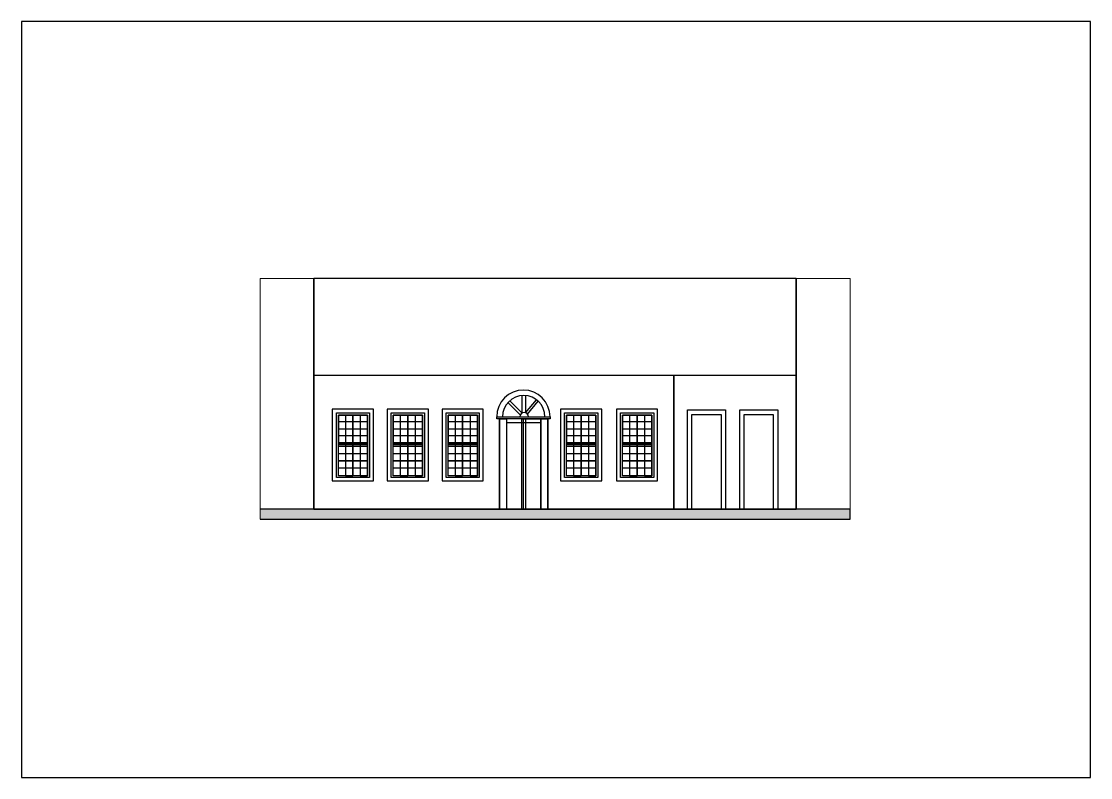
# Paper-space layout 'Layout1' of a CAD drawing. Header units: millimetres. Extents: x 21 to 318, y 103 to 313.
# The model-space entities are those that its viewports show. They can reach past a viewport. Long polylines and large blocks are cut down to what shows.
import ezdxf

# ---------------------------------------------------------------- set-up
doc = ezdxf.new("R2010")
doc.units = ezdxf.units.MM
for name, color, linetype, lineweight in [('A-ALV-___-___-EXI', 250, 'Continuous', 35), ('A-BAS-___-___-EXI', 250, 'Continuous', 25), ('A-COB-___-___-EXI', 250, 'Continuous', 25), ('A-JAN-___-___-EXI', 250, 'Continuous', 25), ('A-POR-___-___-EXI', 250, 'Continuous', 25)]:
    doc.layers.add(name, color=color, linetype=linetype, lineweight=lineweight)

# ---------------------------------------------------------------- blocks, each defined once
blk = doc.blocks.new('A4 HORIZONTAL - A4-22958813-Não nomeada')
at = {"layer": 'A-COB-___-___-EXI'}
for p, q in [((317.79, 313), (20.79, 313)), ((20.79, 313), (20.79, 103)), ((317.79, 103), (317.79, 313)), ((20.79, 103), (317.79, 103))]:
    blk.add_line(p, q, dxfattribs=at)

msp = doc.modelspace()

# ---------------------------------------------------------------- hatches: boundary and pattern name
at = {"layer": 'A-BAS-___-___-EXI', "true_color": 0xcb9898}
msp.add_hatch(color=253, dxfattribs=at).paths.add_polyline_path([(39023, 387), (39023, 659), (22626, 659), (22626, 387)])

# ---------------------------------------------------------------- linework, layer by layer
at = {"layer": 'A-ALV-___-___-EXI'}
for p, q in [((24123, 7070), (24123, 659)), ((37523, 659), (37523, 7070)), ((34123, 4370), (34123, 659)), ((24123, 659), (37523, 659)), ((29278, 659), (30618, 659))]:
    msp.add_line(p, q, dxfattribs=at)
at = {"layer": 'A-BAS-___-___-EXI'}
msp.add_lwpolyline([(39023, 659), (22626, 659), (22626, 387), (39023, 387)], close=True, dxfattribs=at)
at = {"layer": 'A-COB-___-___-EXI'}
for p, q in [((37523, 7070), (24123, 7070)), ((37523, 4370), (24123, 4370))]:
    msp.add_line(p, q, dxfattribs=at)
at = {"layer": 'A-JAN-___-___-EXI'}
for p, q in [((24802, 3274), (25616, 3274)), ((24802, 1590), (24802, 3274)), ((25616, 3274), (24802, 3274)), ((24802, 3274), (24802, 2506)), ((24802, 3274), (25204, 3274)), ((24802, 1590), (24802, 3274)), ((25204, 3274), (25616, 3274)), ((25204, 1590), (25204, 3274)), ((25204, 3274), (25204, 1590)), ((25204, 3274), (25616, 3274)), ((25204, 1590), (25204, 3274)), ((25616, 3274), (25616, 1590)), ((25616, 2890), (25616, 3274)), ((26327, 3274), (27141, 3274)), ((26327, 1590), (26327, 3274)), ((27141, 3274), (26327, 3274)), ((26327, 3274), (26327, 2506)), ((26327, 3274), (26729, 3274)), ((26327, 1590), (26327, 3274)), ((26729, 3274), (27141, 3274)), ((26729, 1590), (26729, 3274)), ((26729, 3274), (26729, 1590)), ((26729, 3274), (27141, 3274)), ((26729, 1590), (26729, 3274)), ((27141, 3274), (27141, 1590)), ((27141, 2890), (27141, 3274)), ((27852, 3274), (28666, 3274)), ((27852, 1590), (27852, 3274)), ((28666, 3274), (27852, 3274)), ((27852, 3274), (27852, 2506)), ((27852, 3274), (28254, 3274)), ((27852, 1590), (27852, 3274)), ((28254, 3274), (28666, 3274)), ((28254, 1590), (28254, 3274)), ((28254, 3274), (28254, 1590)), ((28254, 3274), (28666, 3274)), ((28254, 1590), (28254, 3274)), ((28666, 3274), (28666, 1590)), ((28666, 2890), (28666, 3274)), ((31142, 3274), (31956, 3274)), ((31142, 1590), (31142, 3274)), ((31956, 3274), (31142, 3274)), ((31142, 3274), (31142, 2506)), ((31142, 3274), (31544, 3274)), ((31142, 1590), (31142, 3274)), ((31544, 3274), (31956, 3274)), ((31544, 1590), (31544, 3274)), ((31544, 3274), (31544, 1590)), ((31544, 3274), (31956, 3274)), ((31544, 1590), (31544, 3274)), ((31956, 3274), (31956, 1590)), ((31956, 2890), (31956, 3274)), ((32697, 3274), (33511, 3274)), ((32697, 1590), (32697, 3274)), ((33511, 3274), (32697, 3274)), ((32697, 3274), (32697, 2506)), ((32697, 3274), (33099, 3274)), ((32697, 1590), (32697, 3274)), ((33099, 3274), (33511, 3274)), ((33099, 1590), (33099, 3274)), ((33099, 3274), (33099, 1590)), ((33099, 3274), (33511, 3274)), ((33099, 1590), (33099, 3274)), ((33511, 3274), (33511, 1590)), ((33511, 2890), (33511, 3274)), ((24802, 2506), (24802, 2890)), ((24802, 2890), (25616, 2890)), ((26327, 2506), (26327, 2890)), ((26327, 2890), (27141, 2890)), ((27852, 2506), (27852, 2890)), ((27852, 2890), (28666, 2890)), ((31142, 2506), (31142, 2890)), ((31142, 2890), (31956, 2890)), ((32697, 2506), (32697, 2890)), ((32697, 2890), (33511, 2890)), ((24802, 2506), (25616, 2506)), ((24802, 2461), (24802, 2506)), ((25616, 2461), (24802, 2461)), ((24802, 2461), (25616, 2461)), ((24802, 2413), (24802, 2461)), ((25616, 2413), (24802, 2413)), ((24802, 2413), (25616, 2413)), ((24802, 1590), (24802, 2413)), ((24802, 2413), (25616, 2413)), ((24802, 1796), (24802, 2413)), ((24802, 2413), (25616, 2413)), ((24802, 2002), (24802, 2413)), ((25616, 2506), (25616, 2461)), ((25616, 2461), (25616, 2413)), ((25616, 2413), (25616, 1590)), ((25616, 2413), (25616, 1796)), ((25616, 2413), (25616, 2002)), ((26327, 2506), (27141, 2506)), ((26327, 2461), (26327, 2506)), ((27141, 2461), (26327, 2461)), ((26327, 2461), (27141, 2461)), ((26327, 2413), (26327, 2461)), ((27141, 2413), (26327, 2413)), ((26327, 2413), (27141, 2413)), ((26327, 1590), (26327, 2413)), ((26327, 2413), (27141, 2413)), ((26327, 1796), (26327, 2413)), ((26327, 2413), (27141, 2413)), ((26327, 2002), (26327, 2413)), ((27141, 2506), (27141, 2461)), ((27141, 2461), (27141, 2413)), ((27141, 2413), (27141, 1590)), ((27141, 2413), (27141, 1796)), ((27141, 2413), (27141, 2002)), ((27852, 2506), (28666, 2506)), ((27852, 2461), (27852, 2506)), ((28666, 2461), (27852, 2461)), ((27852, 2461), (28666, 2461)), ((27852, 2413), (27852, 2461)), ((28666, 2413), (27852, 2413)), ((27852, 2413), (28666, 2413)), ((27852, 1590), (27852, 2413)), ((27852, 2413), (28666, 2413)), ((27852, 1796), (27852, 2413)), ((27852, 2413), (28666, 2413)), ((27852, 2002), (27852, 2413)), ((28666, 2506), (28666, 2461)), ((28666, 2461), (28666, 2413)), ((28666, 2413), (28666, 1590)), ((28666, 2413), (28666, 1796)), ((28666, 2413), (28666, 2002)), ((31142, 2506), (31956, 2506)), ((31142, 2461), (31142, 2506)), ((31956, 2461), (31142, 2461)), ((31142, 2461), (31956, 2461)), ((31142, 2413), (31142, 2461)), ((31956, 2413), (31142, 2413)), ((31142, 2413), (31956, 2413)), ((31142, 1590), (31142, 2413)), ((31142, 2413), (31956, 2413)), ((31142, 1796), (31142, 2413)), ((31142, 2413), (31956, 2413)), ((31142, 2002), (31142, 2413)), ((31956, 2506), (31956, 2461)), ((31956, 2461), (31956, 2413)), ((31956, 2413), (31956, 1590)), ((31956, 2413), (31956, 1796)), ((31956, 2413), (31956, 2002)), ((32697, 2506), (33511, 2506)), ((32697, 2461), (32697, 2506)), ((33511, 2461), (32697, 2461)), ((32697, 2461), (33511, 2461)), ((32697, 2413), (32697, 2461)), ((33511, 2413), (32697, 2413)), ((32697, 2413), (33511, 2413)), ((32697, 1590), (32697, 2413)), ((32697, 2413), (33511, 2413)), ((32697, 1796), (32697, 2413)), ((32697, 2413), (33511, 2413)), ((32697, 2002), (32697, 2413)), ((33511, 2506), (33511, 2461)), ((33511, 2461), (33511, 2413)), ((33511, 2413), (33511, 1590)), ((33511, 2413), (33511, 1796)), ((33511, 2413), (33511, 2002)), ((24802, 2002), (25616, 2002)), ((24802, 1590), (24802, 2002)), ((25616, 2002), (24802, 2002)), ((25616, 1796), (24802, 1796)), ((25616, 2002), (25616, 1590)), ((26327, 2002), (27141, 2002)), ((26327, 1590), (26327, 2002)), ((27141, 2002), (26327, 2002)), ((27141, 1796), (26327, 1796)), ((27141, 2002), (27141, 1590)), ((27852, 2002), (28666, 2002)), ((27852, 1590), (27852, 2002)), ((28666, 2002), (27852, 2002)), ((28666, 1796), (27852, 1796)), ((28666, 2002), (28666, 1590)), ((31142, 2002), (31956, 2002)), ((31142, 1590), (31142, 2002)), ((31956, 2002), (31142, 2002)), ((31956, 1796), (31142, 1796)), ((31956, 2002), (31956, 1590)), ((32697, 2002), (33511, 2002)), ((32697, 1590), (32697, 2002)), ((33511, 2002), (32697, 2002)), ((33511, 1796), (32697, 1796)), ((33511, 2002), (33511, 1590)), ((25616, 1590), (24802, 1590)), ((25616, 1590), (24802, 1590)), ((25616, 1590), (24802, 1590)), ((25204, 1590), (24802, 1590)), ((25616, 1590), (25204, 1590)), ((25616, 1590), (25204, 1590)), ((27141, 1590), (26327, 1590)), ((27141, 1590), (26327, 1590)), ((27141, 1590), (26327, 1590)), ((26729, 1590), (26327, 1590)), ((27141, 1590), (26729, 1590)), ((27141, 1590), (26729, 1590)), ((28666, 1590), (27852, 1590)), ((28666, 1590), (27852, 1590)), ((28666, 1590), (27852, 1590)), ((28254, 1590), (27852, 1590)), ((28666, 1590), (28254, 1590)), ((28666, 1590), (28254, 1590)), ((31956, 1590), (31142, 1590)), ((31956, 1590), (31142, 1590)), ((31956, 1590), (31142, 1590)), ((31544, 1590), (31142, 1590)), ((31956, 1590), (31544, 1590)), ((31956, 1590), (31544, 1590)), ((33511, 1590), (32697, 1590)), ((33511, 1590), (32697, 1590)), ((33511, 1590), (32697, 1590)), ((33099, 1590), (32697, 1590)), ((33511, 1590), (33099, 1590)), ((33511, 1590), (33099, 1590))]:
    msp.add_line(p, q, dxfattribs=at)
for points in [[(24633, 3436), (24633, 1444), (25777, 1444), (25777, 3436)], [(25667, 3331), (25667, 1542), (24747, 1542), (24747, 3331)], [(24802, 2698), (24802, 3274), (25616, 3274), (25616, 2698)], [(25616, 2890), (25616, 2506), (24802, 2506), (25616, 2506), (25616, 3274), (25616, 1590), (25616, 3274), (24802, 3274), (24802, 2890)], [(24998, 3274), (24998, 1590), (25204, 1590), (25204, 3274)], [(25616, 1590), (25616, 3274), (25410, 3274), (25410, 1590)], [(26158, 3436), (26158, 1444), (27302, 1444), (27302, 3436)], [(27192, 3331), (27192, 1542), (26272, 1542), (26272, 3331)], [(26327, 2698), (26327, 3274), (27141, 3274), (27141, 2698)], [(27141, 2890), (27141, 2506), (26327, 2506), (27141, 2506), (27141, 3274), (27141, 1590), (27141, 3274), (26327, 3274), (26327, 2890)], [(26523, 3274), (26523, 1590), (26729, 1590), (26729, 3274)], [(27141, 1590), (27141, 3274), (26935, 3274), (26935, 1590)], [(27683, 3436), (27683, 1444), (28827, 1444), (28827, 3436)], [(28717, 3331), (28717, 1542), (27797, 1542), (27797, 3331)], [(27852, 2698), (27852, 3274), (28666, 3274), (28666, 2698)], [(28666, 2890), (28666, 2506), (27852, 2506), (28666, 2506), (28666, 3274), (28666, 1590), (28666, 3274), (27852, 3274), (27852, 2890)], [(28048, 3274), (28048, 1590), (28254, 1590), (28254, 3274)], [(28666, 1590), (28666, 3274), (28460, 3274), (28460, 1590)], [(30973, 3436), (30973, 1444), (32117, 1444), (32117, 3436)], [(32007, 3331), (32007, 1542), (31087, 1542), (31087, 3331)], [(31142, 2698), (31142, 3274), (31956, 3274), (31956, 2698)], [(31956, 2890), (31956, 2506), (31142, 2506), (31956, 2506), (31956, 3274), (31956, 1590), (31956, 3274), (31142, 3274), (31142, 2890)], [(31338, 3274), (31338, 1590), (31544, 1590), (31544, 3274)], [(31956, 1590), (31956, 3274), (31750, 3274), (31750, 1590)], [(32528, 3436), (32528, 1444), (33672, 1444), (33672, 3436)], [(33562, 3331), (33562, 1542), (32642, 1542), (32642, 3331)], [(32697, 2698), (32697, 3274), (33511, 3274), (33511, 2698)], [(33511, 2890), (33511, 2506), (32697, 2506), (33511, 2506), (33511, 3274), (33511, 1590), (33511, 3274), (32697, 3274), (32697, 2890)], [(32893, 3274), (32893, 1590), (33099, 1590), (33099, 3274)], [(33511, 1590), (33511, 3274), (33305, 3274), (33305, 1590)], [(24802, 3082), (24802, 2890), (25616, 2890), (25616, 3082)], [(26327, 3082), (26327, 2890), (27141, 2890), (27141, 3082)], [(27852, 3082), (27852, 2890), (28666, 2890), (28666, 3082)], [(31142, 3082), (31142, 2890), (31956, 2890), (31956, 3082)], [(32697, 3082), (32697, 2890), (33511, 2890), (33511, 3082)], [(24802, 2002), (24802, 2207), (25616, 2207), (25616, 2002)], [(26327, 2002), (26327, 2207), (27141, 2207), (27141, 2002)], [(27852, 2002), (27852, 2207), (28666, 2207), (28666, 2002)], [(31142, 2002), (31142, 2207), (31956, 2207), (31956, 2002)], [(32697, 2002), (32697, 2207), (33511, 2207), (33511, 2002)]]:
    msp.add_lwpolyline(points, close=True, dxfattribs=at)
at = {"layer": 'A-POR-___-___-EXI'}
for p, q in [((29852, 3276), (29510, 3618)), ((30058, 3298), (30357, 3655)), ((29202, 3227), (30682, 3227)), ((29202, 3170), (29202, 3227)), ((30682, 3170), (29202, 3170)), ((30682, 3170), (29202, 3170)), ((29472, 3070), (30424, 3070)), ((30682, 3227), (30682, 3170))]:
    msp.add_line(p, q, dxfattribs=at)
msp.add_lwpolyline([(30682, 3227, 1), (29202, 3227)], format="xyb", close=True, dxfattribs=at)
for points in [[(29902, 3815), (29902, 3331), (29563, 3670)], [(30003, 3815), (30003, 3339), (30305, 3699)]]:
    msp.add_lwpolyline(points, dxfattribs=at)
for points in [[(34500, 659), (34500, 3419), (35560, 3419), (35560, 659)], [(35433, 3286), (35433, 659), (34624, 659), (34624, 3286)], [(35950, 659), (35950, 3419), (37010, 3419), (37010, 659)], [(36883, 3286), (36883, 659), (36074, 659), (36074, 3286)], [(29278, 659), (29278, 3170), (29472, 3170), (29472, 659)], [(30618, 659), (30618, 3170), (29278, 3170), (29278, 659)], [(30003, 3170), (30003, 659), (29902, 659), (29902, 3170)], [(30424, 3170), (30424, 659), (29948, 659), (29948, 3170)], [(30618, 3170), (30618, 659), (30424, 659), (30424, 3170)]]:
    msp.add_lwpolyline(points, close=True, dxfattribs=at)
for centre, radius in [((29952, 3227), 590), ((29962, 3227), 120)]:
    msp.add_arc(centre, radius, 0, 180, dxfattribs=at)

psp = doc.layouts.get("Layout1")

# ---------------------------------------------------------------- block references
at = {"layer": 'A-POR-___-___-EXI'}
psp.add_blockref('A4 HORIZONTAL - A4-22958813-Não nomeada', (0, 0), dxfattribs=at)

# ---------------------------------------------------------------- viewports
at = {"layer": 'A-JAN-___-___-EXI'}
psp.add_viewport(center=(169.06, 208.23), size=(163.97, 66.8333), view_center_point=(30824.73, 3728.58), view_height=6683.3266, dxfattribs=at)

doc.saveas('drawing.dxf')
